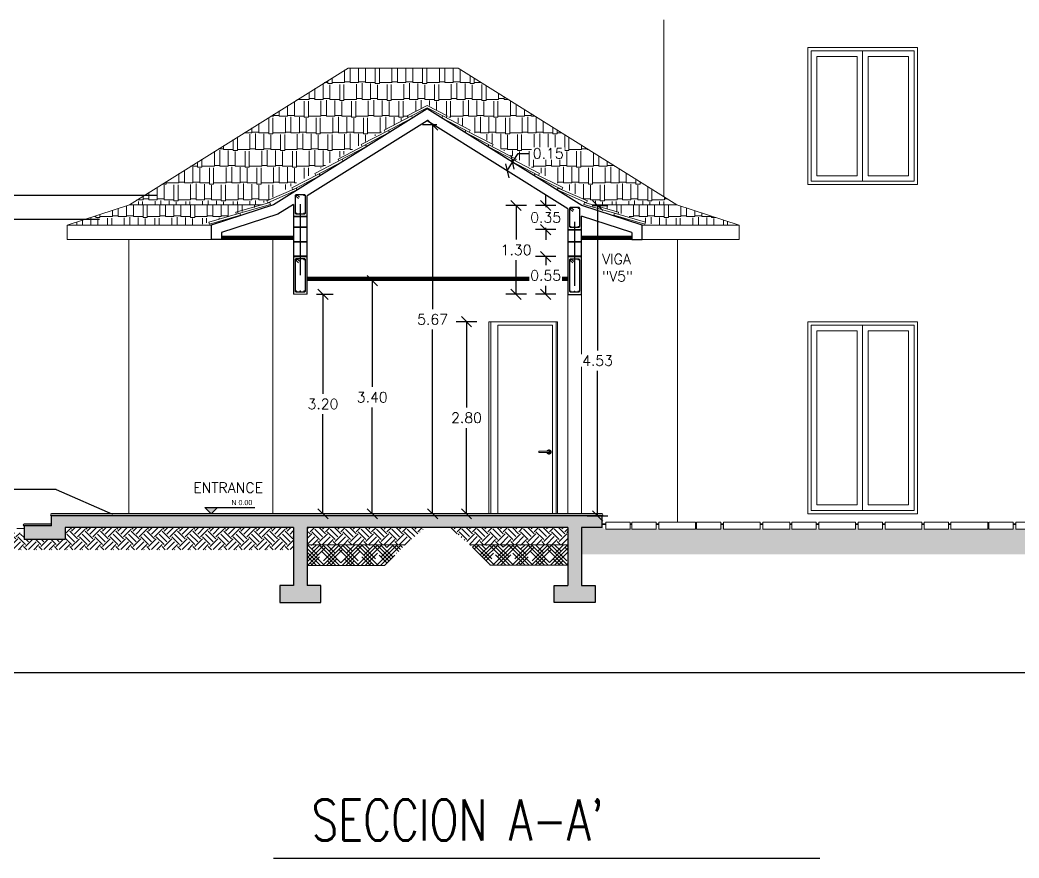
# Model space of a CAD drawing. Header units: metres. Extents: x -44 to 358, y -286 to 66.
# Drawn here: x 310.17 to 324.74, y 20.31 to 32.53 of the extents above; entities that cross this region are included whole.
import ezdxf

# ---------------------------------------------------------------- set-up
doc = ezdxf.new("R2010")
doc.units = ezdxf.units.M
doc.header["$LTSCALE"] = 0.3
doc.header["$PDMODE"] = 3
doc.linetypes.add('CONTINU', pattern=[0])
for name, color, linetype, lineweight in [('A-FLOR', 253, 'Continuous', 0), ('corte', 7, 'Continuous', 30), ('MUROS', 7, 'Continuous', 15), ('PLF 01', 252, 'Continuous', 9), ('SE-2', 252, 'Continuous', 9), ('SE-3', 253, 'Continuous', 5)]:
    doc.layers.add(name, color=color, linetype=linetype, lineweight=lineweight)
for name, color, linetype in [('ACERO', 5, 'Continuous'), ('DIMENSIONES', 7, 'Continuous'), ('TEXTOS', 4, 'Continuous')]:
    doc.layers.add(name, color=color, linetype=linetype)
doc.layers.add('PUERTA', color=2, linetype='Continuous', plot=False)
doc.layers.add('RELLENO SECCION', color=8, linetype='Continuous', lineweight=0, transparency=0.4)
doc.styles.add('Arch-Dim', font='romans.shx', dxfattribs={"width": 0.75})
doc.styles.add('ESC100-2mm', font='arial.ttf', dxfattribs={"height": 0.15})
doc.styles.add('SMPLEX', font='simplex.shx')
doc.dimstyles.new('DIM-75', dxfattribs={"dimscale": 0.75, "dimtxt": 0.2, "dimasz": 0.2, "dimexe": 0.2, "dimexo": 0.2, "dimgap": 0.1, "dimtad": 0, "dimtih": 1, "dimtoh": 1, "dimzin": 0, "dimdsep": 46, "dimtxsty": 'SMPLEX', "dimblk1": 'OBLIQUE', "dimblk2": 'OBLIQUE', "dimsah": 1, "dimcen": 0.2, "dimclrd": 4, "dimclre": 4, "dimclrt": 4, "dimadec": 0, "dimazin": 0, "dimtfac": 1, "dimtmove": 0, "dimatfit": 3, "dimldrblk": 'OBLIQUE', "dimfxl": 0.2, "dimfxlon": 1, "dimtfill": 1, "dimtolj": 1, "dimtzin": 0, "dimarcsym": 0})
doc.dimstyles.new('DIMS100', dxfattribs={"dimtxt": 0.15, "dimasz": 0.2, "dimexe": 0.1, "dimexo": 0.1, "dimgap": 0.05, "dimtad": 2, "dimzin": 4, "dimdsep": 46, "dimtxsty": 'ESC100-2mm', "dimblk": 'DOTSMALL', "dimcen": 0.1, "dimdle": 0.1, "dimclrd": 256, "dimclre": 256, "dimclrt": 1, "dimadec": 0, "dimazin": 0, "dimtfac": 1, "dimtix": 1, "dimtmove": 2, "dimatfit": 3, "dimfxl": 1, "dimtolj": 1, "dimtzin": 0, "dimlwd": -1, "dimarcsym": 0})
pattern_1 = [(45, (-178.554868, -227.12206), (-0.01122532015, 0.01122532015), [])]

# ---------------------------------------------------------------- blocks, each defined once
blk = doc.blocks.new('_DotSmall')
at = {"layer": 'PUERTA', "color": 0, "linetype": 'Continuous', "const_width": 0.5}
blk.add_lwpolyline([(-0.0625, 0, 1), (0.0625, 0, 1)], format="xyb", close=True, dxfattribs=at)
blk = doc.blocks.new('*D963')
at = {"layer": 'DEFPOINTS', "color": 0, "transparency": 16777216}
for p in [(322.555, 34.745), (304.31, 25.357), (304.835, 25.357)]:
    blk.add_point(p, dxfattribs=at)
at = {"layer": 'DIMENSIONES', "transparency": 16777216}
blk.add_line((304.31, 34.845), (304.31, 25.257), dxfattribs=at)
at = {"layer": 'DIMENSIONES', "lineweight": -2, "transparency": 16777216}
for p, q in [((304.41, 34.745), (304.31, 34.745)), ((304.41, 25.357), (304.31, 25.357))]:
    blk.add_line(p, q, dxfattribs=at)
at = {"layer": 'DIMENSIONES', "transparency": 16777216, "xscale": 0.2, "yscale": 0.2, "zscale": 0.2}
for p, rotation in [((304.31, 34.745), 90), ((304.31, 25.357), 270)]:
    blk.add_blockref('_DotSmall', p, dxfattribs=dict(at, rotation=rotation))
at = {"layer": 'DIMENSIONES', "color": 5, "transparency": 16777216, "insert": (304.184, 30.051), "char_height": 0.15, "attachment_point": 5, "rotation": 90, "style": 'ESC100-2mm'}
blk.add_mtext('\\A1;9.39', dxfattribs=at)
blk = doc.blocks.new('*D964')
at = {"layer": 'DEFPOINTS', "color": 0, "transparency": 16777216}
for p in [(315.755, 31.827), (304.723, 25.357), (313.503, 25.357)]:
    blk.add_point(p, dxfattribs=at)
at = {"layer": 'DIMENSIONES', "transparency": 16777216}
blk.add_line((304.723, 31.927), (304.723, 25.257), dxfattribs=at)
at = {"layer": 'DIMENSIONES', "lineweight": -2, "transparency": 16777216}
for p, q in [((304.823, 31.827), (304.723, 31.827)), ((304.823, 25.357), (304.723, 25.357))]:
    blk.add_line(p, q, dxfattribs=at)
at = {"layer": 'DIMENSIONES', "transparency": 16777216, "xscale": 0.2, "yscale": 0.2, "zscale": 0.2}
for p, rotation in [((304.723, 31.827), 90), ((304.723, 25.357), 270)]:
    blk.add_blockref('_DotSmall', p, dxfattribs=dict(at, rotation=rotation))
at = {"layer": 'DIMENSIONES', "color": 5, "transparency": 16777216, "insert": (304.597, 28.592), "char_height": 0.15, "attachment_point": 5, "rotation": 90, "style": 'ESC100-2mm'}
blk.add_mtext('\\A1;6.47', dxfattribs=at)
blk = doc.blocks.new('*D965')
at = {"layer": 'DEFPOINTS', "color": 0, "transparency": 16777216}
for p in [(316.105, 31.233), (305.153, 29.327), (312.955, 29.327)]:
    blk.add_point(p, dxfattribs=at)
at = {"layer": 'DIMENSIONES', "transparency": 16777216}
blk.add_line((305.153, 31.333), (305.153, 29.227), dxfattribs=at)
at = {"layer": 'DIMENSIONES', "lineweight": -2, "transparency": 16777216}
for p, q in [((305.253, 31.233), (305.153, 31.233)), ((305.253, 29.327), (305.153, 29.327))]:
    blk.add_line(p, q, dxfattribs=at)
at = {"layer": 'DIMENSIONES', "transparency": 16777216, "xscale": 0.2, "yscale": 0.2, "zscale": 0.2}
for p, rotation in [((305.153, 31.233), 90), ((305.153, 29.327), 270)]:
    blk.add_blockref('_DotSmall', p, dxfattribs=dict(at, rotation=rotation))
at = {"layer": 'DIMENSIONES', "color": 5, "transparency": 16777216, "insert": (305.026, 30.28), "char_height": 0.15, "attachment_point": 5, "rotation": 90, "style": 'ESC100-2mm'}
blk.add_mtext('\\A1;1.91', dxfattribs=at)
blk = doc.blocks.new('*D966')
at = {"layer": 'DEFPOINTS', "color": 0, "transparency": 16777216}
for p in [(312.955, 29.327), (305.153, 25.357), (313.615, 25.357)]:
    blk.add_point(p, dxfattribs=at)
at = {"layer": 'DIMENSIONES', "transparency": 16777216}
blk.add_line((305.153, 29.427), (305.153, 25.257), dxfattribs=at)
at = {"layer": 'DIMENSIONES', "lineweight": -2, "transparency": 16777216}
for p, q in [((305.253, 29.327), (305.153, 29.327)), ((305.253, 25.357), (305.153, 25.357))]:
    blk.add_line(p, q, dxfattribs=at)
at = {"layer": 'DIMENSIONES', "transparency": 16777216, "xscale": 0.2, "yscale": 0.2, "zscale": 0.2}
for p, rotation in [((305.153, 29.327), 90), ((305.153, 25.357), 270)]:
    blk.add_blockref('_DotSmall', p, dxfattribs=dict(at, rotation=rotation))
at = {"layer": 'DIMENSIONES', "color": 5, "transparency": 16777216, "insert": (305.026, 27.342), "char_height": 0.15, "attachment_point": 5, "rotation": 90, "style": 'ESC100-2mm'}
blk.add_mtext('\\A1;3.97', dxfattribs=at)
blk = doc.blocks.new('INDI.PISO')
blk.add_hatch(color=256).paths.add_polyline_path([(0, 0), (0.183, 0), (0.092, -0.092)])
blk.add_line((0.183, 0), (0.728, 0))
blk.add_lwpolyline([(0, 0), (0.183, 0), (0.092, -0.092), (0, 0)])
blk = doc.blocks.new('_OBLIQUE')
at = {"color": 0, "linetype": 'ByBlock'}
blk.add_line((-0.5, -0.5), (0.5, 0.5), dxfattribs=at)
blk = doc.blocks.new('*D984')
at = {"layer": 'DEFPOINTS', "color": 0, "ltscale": 0.2, "transparency": 16777216}
for p in [(316.397, 30.997), (316.185, 25.327), (316.484, 25.327)]:
    blk.add_point(p, dxfattribs=at)
at = {"layer": 'DIMENSIONES', "color": 4, "lineweight": -2, "ltscale": 0.2, "transparency": 16777216}
for p, q in [((316.247, 30.997), (316.035, 30.997)), ((316.185, 30.997), (316.185, 28.312)), ((316.185, 25.327), (316.185, 28.012)), ((316.334, 25.327), (316.035, 25.327))]:
    blk.add_line(p, q, dxfattribs=at)
at = {"layer": 'DIMENSIONES', "color": 4, "lineweight": -2, "ltscale": 0.2, "transparency": 16777216, "xscale": 0.15, "yscale": 0.15, "zscale": 0.15}
for p, rotation in [((316.185, 30.997), 90), ((316.185, 25.327), 270)]:
    blk.add_blockref('_OBLIQUE', p, dxfattribs=dict(at, rotation=rotation))
at = {"layer": 'DIMENSIONES', "color": 4, "ltscale": 0.2, "transparency": 16777216, "insert": (316.185, 28.162), "char_height": 0.15, "attachment_point": 5, "style": 'SMPLEX', "bg_fill": 3, "box_fill_scale": 1.1, "bg_fill_color": 256, "bg_fill_true_color": 13158600, "bg_fill_transparency": 0}
blk.add_mtext('\\A1;5.67', dxfattribs=at)
blk = doc.blocks.new('*D985')
at = {"layer": 'DEFPOINTS', "color": 0, "ltscale": 0.2, "transparency": 16777216}
for p in [(317.084, 28.127), (316.679, 25.327), (317.084, 25.327)]:
    blk.add_point(p, dxfattribs=at)
at = {"layer": 'DIMENSIONES', "color": 4, "lineweight": -2, "ltscale": 0.2, "transparency": 16777216}
for p, q in [((316.829, 28.127), (316.529, 28.127)), ((316.679, 28.127), (316.679, 26.877)), ((316.679, 25.327), (316.679, 26.577)), ((316.829, 25.327), (316.529, 25.327))]:
    blk.add_line(p, q, dxfattribs=at)
at = {"layer": 'DIMENSIONES', "color": 4, "lineweight": -2, "ltscale": 0.2, "transparency": 16777216, "xscale": 0.15, "yscale": 0.15, "zscale": 0.15}
for p, rotation in [((316.679, 28.127), 90), ((316.679, 25.327), 270)]:
    blk.add_blockref('_OBLIQUE', p, dxfattribs=dict(at, rotation=rotation))
at = {"layer": 'DIMENSIONES', "color": 4, "ltscale": 0.2, "transparency": 16777216, "insert": (316.679, 26.727), "char_height": 0.15, "attachment_point": 5, "style": 'SMPLEX', "bg_fill": 3, "box_fill_scale": 1.1, "bg_fill_color": 256, "bg_fill_true_color": 13158600, "bg_fill_transparency": 0}
blk.add_mtext('\\A1;2.80', dxfattribs=at)
blk = doc.blocks.new('*D986')
at = {"layer": 'DEFPOINTS', "color": 0, "ltscale": 0.2, "transparency": 16777216}
for p in [(315.426, 28.727), (315.304, 25.327), (315.426, 25.327)]:
    blk.add_point(p, dxfattribs=at)
at = {"layer": 'DIMENSIONES', "color": 4, "lineweight": -2, "ltscale": 0.2, "transparency": 16777216}
for p, q in [((315.304, 28.727), (315.154, 28.727)), ((315.304, 28.727), (315.304, 27.177)), ((315.304, 25.327), (315.304, 26.877)), ((315.304, 25.327), (315.154, 25.327))]:
    blk.add_line(p, q, dxfattribs=at)
at = {"layer": 'DIMENSIONES', "color": 4, "lineweight": -2, "ltscale": 0.2, "transparency": 16777216, "xscale": 0.15, "yscale": 0.15, "zscale": 0.15}
for p, rotation in [((315.304, 28.727), 90), ((315.304, 25.327), 270)]:
    blk.add_blockref('_OBLIQUE', p, dxfattribs=dict(at, rotation=rotation))
at = {"layer": 'DIMENSIONES', "color": 4, "ltscale": 0.2, "transparency": 16777216, "insert": (315.304, 27.027), "char_height": 0.15, "attachment_point": 5, "style": 'SMPLEX', "bg_fill": 3, "box_fill_scale": 1.1, "bg_fill_color": 256, "bg_fill_true_color": 13158600, "bg_fill_transparency": 0}
blk.add_mtext('\\A1;3.40', dxfattribs=at)
blk = doc.blocks.new('*D987')
at = {"layer": 'DEFPOINTS', "color": 0, "ltscale": 0.2, "transparency": 16777216}
for p in [(314.34, 28.529), (314.586, 25.327), (314.668, 25.327)]:
    blk.add_point(p, dxfattribs=at)
at = {"layer": 'DIMENSIONES', "color": 4, "lineweight": -2, "ltscale": 0.2, "transparency": 16777216}
for p, q in [((314.49, 28.529), (314.736, 28.529)), ((314.586, 28.529), (314.586, 27.078)), ((314.586, 25.327), (314.586, 26.778)), ((314.586, 25.327), (314.436, 25.327))]:
    blk.add_line(p, q, dxfattribs=at)
at = {"layer": 'DIMENSIONES', "color": 4, "lineweight": -2, "ltscale": 0.2, "transparency": 16777216, "xscale": 0.15, "yscale": 0.15, "zscale": 0.15}
for p, rotation in [((314.586, 28.529), 90), ((314.586, 25.327), 270)]:
    blk.add_blockref('_OBLIQUE', p, dxfattribs=dict(at, rotation=rotation))
at = {"layer": 'DIMENSIONES', "color": 4, "ltscale": 0.2, "transparency": 16777216, "insert": (314.586, 26.928), "char_height": 0.15, "attachment_point": 5, "style": 'SMPLEX', "bg_fill": 3, "box_fill_scale": 1.1, "bg_fill_color": 256, "bg_fill_true_color": 13158600, "bg_fill_transparency": 0}
blk.add_mtext('\\A1;3.20', dxfattribs=at)
blk = doc.blocks.new('*D1008')
at = {"layer": 'DEFPOINTS', "color": 0, "ltscale": 0.2, "transparency": 16777216}
for p in [(318.363, 29.822), (318.59, 29.822), (318.155, 25.297)]:
    blk.add_point(p, dxfattribs=at)
at = {"layer": 'DIMENSIONES', "color": 4, "lineweight": -2, "ltscale": 0.2, "transparency": 16777216}
for p, q in [((318.513, 29.822), (318.74, 29.822)), ((318.59, 29.822), (318.59, 27.71)), ((318.59, 25.297), (318.59, 27.41)), ((318.44, 25.297), (318.74, 25.297))]:
    blk.add_line(p, q, dxfattribs=at)
at = {"layer": 'DIMENSIONES', "color": 4, "lineweight": -2, "ltscale": 0.2, "transparency": 16777216, "xscale": 0.15, "yscale": 0.15, "zscale": 0.15}
for p, rotation in [((318.59, 29.822), 90), ((318.59, 25.297), 270)]:
    blk.add_blockref('_OBLIQUE', p, dxfattribs=dict(at, rotation=rotation))
at = {"layer": 'DIMENSIONES', "color": 4, "ltscale": 0.2, "transparency": 16777216, "insert": (318.59, 27.56), "char_height": 0.15, "attachment_point": 5, "style": 'SMPLEX', "bg_fill": 3, "box_fill_scale": 1.1, "bg_fill_color": 256, "bg_fill_true_color": 13158600, "bg_fill_transparency": 0}
blk.add_mtext('\\A1;4.53', dxfattribs=at)
blk = doc.blocks.new('*D1851')
at = {"layer": 'DEFPOINTS', "color": 0, "ltscale": 0.2, "transparency": 16777216}
for p in [(317.402, 29.822), (318.363, 29.822), (318.155, 28.527)]:
    blk.add_point(p, dxfattribs=at)
at = {"layer": 'DIMENSIONES', "color": 4, "lineweight": -2, "ltscale": 0.2, "transparency": 16777216}
for p, q in [((317.552, 29.822), (317.252, 29.822)), ((317.402, 29.822), (317.402, 29.325)), ((317.402, 28.527), (317.402, 29.025)), ((317.552, 28.527), (317.252, 28.527))]:
    blk.add_line(p, q, dxfattribs=at)
at = {"layer": 'DIMENSIONES', "color": 4, "lineweight": -2, "ltscale": 0.2, "transparency": 16777216, "xscale": 0.15, "yscale": 0.15, "zscale": 0.15}
for p, rotation in [((317.402, 29.822), 90), ((317.402, 28.527), 270)]:
    blk.add_blockref('_OBLIQUE', p, dxfattribs=dict(at, rotation=rotation))
at = {"layer": 'DIMENSIONES', "color": 4, "ltscale": 0.2, "transparency": 16777216, "insert": (317.402, 29.175), "char_height": 0.15, "attachment_point": 5, "style": 'SMPLEX', "bg_fill": 3, "box_fill_scale": 1.1, "bg_fill_color": 256, "bg_fill_true_color": 13158600, "bg_fill_transparency": 0}
blk.add_mtext('\\A1;1.30', dxfattribs=at)
blk = doc.blocks.new('*D1852')
at = {"layer": 'DEFPOINTS', "color": 0, "ltscale": 0.2, "transparency": 16777216}
for p in [(317.352, 30.454), (317.47, 30.381), (317.39, 30.253)]:
    blk.add_point(p, dxfattribs=at)
at = {"layer": 'DIMENSIONES', "color": 4, "lineweight": -2, "ltscale": 0.2, "transparency": 16777216}
for p, q in [((317.352, 30.454), (317.225, 30.533)), ((317.273, 30.327), (317.352, 30.454)), ((317.352, 30.454), (317.432, 30.581)), ((317.432, 30.581), (317.582, 30.581)), ((317.273, 30.327), (317.146, 30.406))]:
    blk.add_line(p, q, dxfattribs=at)
at = {"layer": 'DIMENSIONES', "color": 4, "lineweight": -2, "ltscale": 0.2, "transparency": 16777216, "xscale": 0.15, "yscale": 0.15, "zscale": 0.15}
for p, rotation in [((317.352, 30.454), 58.00000000001447), ((317.273, 30.327), 238.0000000000145)]:
    blk.add_blockref('_OBLIQUE', p, dxfattribs=dict(at, rotation=rotation))
at = {"layer": 'DIMENSIONES', "color": 4, "ltscale": 0.2, "transparency": 16777216, "insert": (317.871, 30.581), "char_height": 0.15, "attachment_point": 5, "style": 'SMPLEX', "bg_fill": 3, "box_fill_scale": 1.1, "bg_fill_color": 256, "bg_fill_true_color": 13158600, "bg_fill_transparency": 0}
blk.add_mtext('\\A1;0.15', dxfattribs=at)
blk = doc.blocks.new('*D1853')
at = {"layer": 'DEFPOINTS', "color": 0, "ltscale": 0.2, "transparency": 16777216}
for p in [(317.834, 29.822), (318.363, 29.822), (318.355, 29.471)]:
    blk.add_point(p, dxfattribs=at)
at = {"layer": 'DIMENSIONES', "color": 4, "lineweight": -2, "ltscale": 0.2, "transparency": 16777216}
for p, q in [((317.834, 29.822), (317.834, 29.972)), ((317.984, 29.822), (317.684, 29.822)), ((317.834, 29.822), (317.834, 29.797)), ((317.984, 29.471), (317.684, 29.471)), ((317.834, 29.471), (317.834, 29.497)), ((317.834, 29.471), (317.834, 29.321))]:
    blk.add_line(p, q, dxfattribs=at)
at = {"layer": 'DIMENSIONES', "color": 4, "lineweight": -2, "ltscale": 0.2, "transparency": 16777216, "xscale": 0.15, "yscale": 0.15, "zscale": 0.15}
for p, rotation in [((317.834, 29.822), 270), ((317.834, 29.471), 90)]:
    blk.add_blockref('_OBLIQUE', p, dxfattribs=dict(at, rotation=rotation))
at = {"layer": 'DIMENSIONES', "color": 4, "ltscale": 0.2, "transparency": 16777216, "insert": (317.834, 29.647), "char_height": 0.15, "attachment_point": 5, "style": 'SMPLEX', "bg_fill": 3, "box_fill_scale": 1.1, "bg_fill_color": 256, "bg_fill_true_color": 13158600, "bg_fill_transparency": 0}
blk.add_mtext('\\A1;0.35', dxfattribs=at)
blk = doc.blocks.new('*D2341')
at = {"layer": 'DEFPOINTS', "color": 0, "ltscale": 0.2, "transparency": 16777216}
for p in [(318.355, 29.077), (317.834, 28.527), (318.355, 28.527)]:
    blk.add_point(p, dxfattribs=at)
at = {"layer": 'DIMENSIONES', "color": 4, "lineweight": -2, "ltscale": 0.2, "transparency": 16777216}
for p, q in [((317.984, 29.077), (317.684, 29.077)), ((317.834, 29.077), (317.834, 28.952)), ((317.834, 28.527), (317.834, 28.652)), ((317.984, 28.527), (317.684, 28.527))]:
    blk.add_line(p, q, dxfattribs=at)
at = {"layer": 'DIMENSIONES', "color": 4, "lineweight": -2, "ltscale": 0.2, "transparency": 16777216, "xscale": 0.15, "yscale": 0.15, "zscale": 0.15}
for p, rotation in [((317.834, 29.077), 90), ((317.834, 28.527), 270)]:
    blk.add_blockref('_OBLIQUE', p, dxfattribs=dict(at, rotation=rotation))
at = {"layer": 'DIMENSIONES', "color": 4, "ltscale": 0.2, "transparency": 16777216, "insert": (317.834, 28.802), "char_height": 0.15, "attachment_point": 5, "style": 'SMPLEX', "bg_fill": 3, "box_fill_scale": 1.1, "bg_fill_color": 256, "bg_fill_true_color": 13158600, "bg_fill_transparency": 0}
blk.add_mtext('\\A1;0.55', dxfattribs=at)

msp = doc.modelspace()

# ---------------------------------------------------------------- hatches: boundary and pattern name
at = {"layer": 'PLF 01'}
h = msp.add_hatch(dxfattribs=at)
h.set_pattern_fill('LINE', color=256, scale=0.005, angle=45)
h.set_pattern_definition([(45, (-260.562468, -42.130604), (-0.01122532015, 0.01122532015), [])])
h.paths.add_polyline_path([(318.1552774, 28.7269425), (318.1552774, 28.7769425), (314.3552774, 28.7769425), (314.3552774, 28.7269425)])
at = {"layer": 'RELLENO SECCION', "linetype": 'CONTINU', "transparency": 33554495}
h = msp.add_hatch(color=256, dxfattribs=at)
h.dxf.hatch_style = 1
h.paths.add_polyline_path([(318.1552774, 25.1269425), (318.1552774, 24.2819425), (317.9553133, 24.2819425), (317.9553133, 24.0319425), (318.5553133, 24.0319425), (318.5553133, 24.2819425), (318.3552774, 24.2819425), (318.3552774, 25.1269425), (318.6552773, 25.1269425), (318.6552773, 25.2969425), (314.1152774, 25.2969425), (310.6263298, 25.2969425), (310.6263298, 25.1519411), (310.2263298, 25.1519411), (310.2263298, 24.9519397), (310.8263298, 24.9519397), (310.8263298, 25.1269425), (314.1552774, 25.1269425), (314.1552774, 24.2819425), (313.9552414, 24.2819425), (313.9552414, 24.0319425), (314.5552414, 24.0319425), (314.5552414, 24.2819425), (314.3552774, 24.2819425), (314.3552774, 25.1269425)])
at = {"layer": 'SE-2'}
h = msp.add_hatch(dxfattribs=at)
h.set_pattern_fill('ACET-2D-LINE', color=256, scale=0.005, angle=45)
h.set_pattern_definition(pattern_1)
h.paths.add_polyline_path([(314.1552774, 29.3769424), (314.1552774, 29.3269424), (313.1052774, 29.3269425), (313.1052774, 29.3769425)])
h = msp.add_hatch(dxfattribs=at)
h.set_pattern_fill('ACET-2D-LINE', color=256, scale=0.005, angle=45)
h.set_pattern_definition(pattern_1)
h.paths.add_polyline_path([(318.3552774, 29.3767595), (318.3552774, 29.3269423), (319.0902774, 29.3263115), (319.0902774, 29.3763115)])
h = msp.add_hatch(dxfattribs=at)
h.set_pattern_fill('EARTH', color=256, scale=0.025, angle=45)
h.set_pattern_definition([(45, (-658.86292, -25.97363), (1e-17, 0.224506403), [0.15875, -0.15875]), (45, (-658.90501, -25.93154), (1e-17, 0.224506403), [0.15875, -0.15875]), (45, (-658.9471, -25.88944), (1e-17, 0.224506403), [0.15875, -0.15875]), (135, (-658.9471, -25.86138), (-0.224506403, 1e-17), [0.15875, -0.15875]), (135, (-658.90501, -25.81928), (-0.224506403, 1e-17), [0.15875, -0.15875]), (135, (-658.86292, -25.77719), (-0.224506403, 1e-17), [0.15875, -0.15875])])
h.paths.add_polyline_path([(309.0945907, 25.0519411), (310.2263298, 25.0519404), (310.2263298, 24.9519397), (310.8263298, 24.9519397), (310.8263298, 25.1269425), (314.1562069, 25.1269425), (314.1562069, 24.8019397), (308.9934865, 24.8019397), (308.7655375, 25.1109803), (309.0945907, 25.1109803)])
h = msp.add_hatch(dxfattribs=at)
h.set_pattern_fill('EARTH', color=256, scale=0.025, angle=45)
h.set_pattern_definition([(45, (-651.6543, -25.90054), (1e-17, 0.224506403), [0.15875, -0.15875]), (45, (-651.6964, -25.85845), (1e-17, 0.224506403), [0.15875, -0.15875]), (45, (-651.7385, -25.81635), (1e-17, 0.224506403), [0.15875, -0.15875]), (135, (-651.7385, -25.78829), (-0.224506403, 1e-17), [0.15875, -0.15875]), (135, (-651.6964, -25.7462), (-0.224506403, 1e-17), [0.15875, -0.15875]), (135, (-651.6543, -25.7041), (-0.224506403, 1e-17), [0.15875, -0.15875])])
h.paths.add_polyline_path([(316.078079, 25.1269425), (314.3554609, 25.1269425), (314.3554609, 24.8750312), (315.7840545, 24.8750312)])
h = msp.add_hatch(dxfattribs=at)
h.set_pattern_fill('EARTH', color=256, scale=0.025, angle=45)
h.set_pattern_definition([(45, (-651.30554, -25.89911), (1e-17, 0.224506403), [0.15875, -0.15875]), (45, (-651.34763, -25.85702), (1e-17, 0.224506403), [0.15875, -0.15875]), (45, (-651.38973, -25.81492), (1e-17, 0.224506403), [0.15875, -0.15875]), (135, (-651.38973, -25.78686), (-0.224506403, 1e-17), [0.15875, -0.15875]), (135, (-651.34763, -25.74476), (-0.224506403, 1e-17), [0.15875, -0.15875]), (135, (-651.30554, -25.70267), (-0.224506403, 1e-17), [0.15875, -0.15875])])
h.paths.add_polyline_path([(316.4335888, 25.1269425), (318.1562069, 25.1269425), (318.1562069, 24.8764617), (316.7276133, 24.8764617)])
h = msp.add_hatch(dxfattribs=at)
h.set_pattern_fill('EARTH', color=256, scale=0.025, angle=45)
h.set_pattern_definition([(45, (324.23005, 24.94954), (0, 0.2245064), [0.15875, -0.15875]), (45, (324.18796, 24.99164), (0, 0.2245064), [0.15875, -0.15875]), (45, (324.14586, 25.03373), (0, 0.2245064), [0.15875, -0.15875]), (135, (324.14586, 25.0618), (-0.2245064, 0), [0.15875, -0.15875]), (135, (324.18796, 25.10389), (-0.2245064, 0), [0.15875, -0.15875]), (135, (324.23005, 25.14598), (-0.2245064, 0), [0.15875, -0.15875])])
h.paths.add_polyline_path([(330.333379, 25.1645402), (330.333379, 25.105501), (329.9548646, 25.105501), (329.9548646, 25.1645402), (329.9229559, 25.1645402), (329.9229559, 25.105501), (329.5295347, 25.105501), (329.5295347, 25.1645402), (329.4944853, 25.1645402), (329.4944853, 25.105501), (328.9589107, 25.105501), (328.9589107, 25.1645402), (328.9443355, 25.1645402), (328.9443355, 25.105501), (328.0135923, 25.105501), (328.0135923, 25.1645402), (327.9990171, 25.1645402), (327.9990171, 25.105501), (327.6205027, 25.105501), (327.6205027, 25.1645402), (327.6121066, 25.1645402), (327.6121066, 25.105501), (327.0530283, 25.105501), (327.0530283, 25.1645402), (327.0384531, 25.1645402), (327.0384531, 25.105501), (326.6599387, 25.105501), (326.6599387, 25.1645402), (326.5905545, 25.1645402), (326.5905545, 25.105501), (326.0549798, 25.105501), (326.0549798, 25.1645402), (326.0404047, 25.1645402), (326.0404047, 25.105501), (325.6618903, 25.105501), (325.6618903, 25.1645402), (325.6534852, 25.1645402), (325.6534852, 25.105501), (325.260064, 25.105501), (325.260064, 25.1645402), (325.2250147, 25.1645402), (325.2250147, 25.105501), (324.6659364, 25.105501), (324.6659364, 25.1645402), (324.6513612, 25.1645402), (324.6513612, 25.105501), (323.720618, 25.105501), (323.720618, 25.1645402), (323.7060428, 25.1645402), (323.7060428, 25.105501), (323.3275284, 25.105501), (323.3275284, 25.1645402), (323.3191323, 25.1645402), (323.3191323, 25.105501), (322.760054, 25.105501), (322.760054, 25.1645402), (322.7454788, 25.1645402), (322.7454788, 25.105501), (322.3669644, 25.105501), (322.3669644, 25.1645402), (322.3530536, 25.1645402), (322.3530536, 25.105501), (320.4284354, 25.105501), (320.4284354, 25.1645402), (320.3903566, 25.1645402), (320.3903566, 25.105501), (318.6773349, 25.105501), (318.6773349, 25.1269425), (318.3552774, 25.1269425), (318.3552774, 25.105501), (318.3552774, 24.7345402), (330.9550503, 24.7345402), (330.9550503, 25.1645402), (330.8835288, 25.1645402), (330.8835288, 25.105501), (330.3479542, 25.105501), (330.3479542, 25.1645402)])
h = msp.add_hatch(dxfattribs=at)
h.set_pattern_fill('HOUND', color=256, scale=0.025, angle=45)
h.set_pattern_definition([(45, (-651.654305, -25.90054), (0.0841899011, 0.1403165019), [0.635, -0.3175]), (135, (-651.654305, -25.90054), (0.0841899011, -0.1403165019), [0.635, -0.3175])])
h.paths.add_polyline_path([(315.7840545, 24.8750312), (314.3554609, 24.8750312), (314.3554609, 24.5750312), (315.4900301, 24.5750312)])
h = msp.add_hatch(dxfattribs=at)
h.set_pattern_fill('HOUND', color=256, scale=0.025, angle=45)
h.set_pattern_definition([(45, (-651.305537, -25.89911), (0.0841899011, 0.1403165019), [0.635, -0.3175]), (135, (-651.305537, -25.89911), (0.0841899011, -0.1403165019), [0.635, -0.3175])])
h.paths.add_polyline_path([(316.7276133, 24.8764617), (318.1562069, 24.8764617), (318.1562069, 24.5764617), (317.0216377, 24.5764617)])
at = {"layer": 'SE-3'}
h = msp.add_hatch(dxfattribs=at)
h.set_pattern_fill('AR-RSHKE', color=256, scale=0.0008)
h.set_pattern_definition([(0, (-86.76411, -27.3957), (0.51816, 0.24384), [0.12192, -0.1016, 0.14224, -0.06096, 0.18288, -0.08128]), (0, (-86.6422, -27.38554), (0.51816, 0.24384), [0.1016, -0.38608, 0.08128, -0.12192]), (0, (-86.39835, -27.41094), (0.51816, 0.24384), [0.06096, -0.62992]), (90, (-86.76411, -27.3957), (-0.17272, 0.24384), [0.23368, -0.74168]), (90, (-86.6422, -27.3957), (-0.17272, 0.24384), [0.2286, -0.74676]), (90, (-86.5406, -27.3957), (-0.17272, 0.24384), [0.21336, -0.762]), (90, (-86.39835, -27.41094), (-0.17272, 0.24384), [0.23368, -0.74168]), (90, (-86.3374, -27.41094), (-0.17272, 0.24384), [0.23368, -0.74168]), (90, (-86.15451, -27.3957), (-0.17272, 0.24384), [0.22352, -0.75184])])
h.paths.add_polyline_path([(316.5456168, 31.8267446), (314.9456168, 31.8267446), (311.7539515, 29.8323708), (313.6682943, 29.8323708), (316.1135624, 31.2967835), (318.5246884, 29.8328826), (319.7372821, 29.8323708)])
h = msp.add_hatch(dxfattribs=at)
h.set_pattern_fill('AR-RSHKE', color=256, scale=0.0008)
h.set_pattern_definition([(0, (-86.69532, -27.3957), (0.51816, 0.24384), [0.12192, -0.1016, 0.14224, -0.06096, 0.18288, -0.08128]), (0, (-86.5734, -27.38554), (0.51816, 0.24384), [0.1016, -0.38608, 0.08128, -0.12192]), (0, (-86.32956, -27.41094), (0.51816, 0.24384), [0.06096, -0.62992]), (90, (-86.69532, -27.3957), (-0.17272, 0.24384), [0.23368, -0.74168]), (90, (-86.5734, -27.3957), (-0.17272, 0.24384), [0.2286, -0.74676]), (90, (-86.4718, -27.3957), (-0.17272, 0.24384), [0.21336, -0.762]), (90, (-86.32956, -27.41094), (-0.17272, 0.24384), [0.23368, -0.74168]), (90, (-86.2686, -27.41094), (-0.17272, 0.24384), [0.23368, -0.74168]), (90, (-86.08572, -27.3957), (-0.17272, 0.24384), [0.22352, -0.75184])])
h.paths.add_polyline_path([(320.6552774, 29.537235), (319.7469426, 29.8323708), (318.5476725, 29.8328729), (318.5889024, 29.8222175), (319.4196379, 29.537235)])
h.paths.add_polyline_path([(311.7755075, 29.8323708), (310.8671728, 29.537235), (312.7947712, 29.537235), (313.7031059, 29.8323708)])

# ---------------------------------------------------------------- linework, layer by layer
at = {"layer": 'A-FLOR', "lineweight": 35}
for p, q in [((318.7090219, 25.1769425), (318.6552773, 25.1769425)), ((319.0900275, 25.1769425), (319.0640326, 25.1769425)), ((319.483117, 25.1769425), (319.4450382, 25.1769425)), ((320.0353458, 25.1769425), (320.0186917, 25.1769425)), ((320.4284354, 25.1769425), (320.3903566, 25.1769425)), ((320.9990594, 25.1769425), (320.9640101, 25.1769425)), ((321.4243893, 25.1769425), (321.3924806, 25.1769425)), ((321.8174789, 25.1769425), (321.7794001, 25.1769425)), ((322.3904681, 25.1769425), (322.3530536, 25.1769425)), ((322.7835576, 25.1769425), (322.7454788, 25.1769425)), ((323.3510321, 25.1769425), (323.3191323, 25.1769425)), ((323.7441216, 25.1769425), (323.7060428, 25.1769425)), ((324.2963504, 25.1769425), (324.2796963, 25.1769425)), ((324.68944, 25.1769425), (324.6513612, 25.1769425))]:
    msp.add_line(p, q, dxfattribs=at)
at = {"layer": 'ACERO', "ltscale": 0.2}
for p, q in [((314.1865195, 29.9632032), (314.230737, 29.9228072)), ((314.2002774, 29.98418), (314.2444948, 29.943784)), ((314.2552774, 29.8439896), (314.2552774, 28.8041161)), ((314.1865195, 29.0279175), (314.230737, 28.9875215)), ((314.2002774, 29.0488943), (314.2444948, 29.0084983))]:
    msp.add_line(p, q, dxfattribs=at)
msp.add_lwpolyline([(314.3102774, 29.6946235), (314.2002774, 29.6946235, -0.4142135624), (314.1852774, 29.7096235), (314.1852774, 29.96918, -0.4142135624), (314.2002774, 29.98418), (314.3102774, 29.98418, -0.4142135624), (314.3252774, 29.96918), (314.3252774, 29.7096235, -0.4142135624)], format="xyb", close=True, dxfattribs=at)
at = {"layer": 'ACERO', "const_width": 0.012}
for points in [[(314.2040911, 29.9701946, 1), (314.1920911, 29.9701946, 1)], [(314.3168049, 29.9705028, 1), (314.3048049, 29.9705028, 1)], [(314.2040911, 29.7078088, 1), (314.1920911, 29.7078088, 1)], [(314.2602256, 29.7078088, 1), (314.2482256, 29.7078088, 1)], [(314.3168049, 29.708117, 1), (314.3048049, 29.708117, 1)], [(314.2040911, 29.0349089, 1), (314.1920911, 29.0349089, 1)], [(314.3168049, 29.0352171, 1), (314.3048049, 29.0352171, 1)], [(314.2040911, 28.5725231, 1), (314.1920911, 28.5725231, 1)], [(314.2602256, 28.5725231, 1), (314.2482256, 28.5725231, 1)]]:
    msp.add_lwpolyline(points, format="xyb", close=True, dxfattribs=at)
at = {"layer": 'corte'}
for p, q in [((316.1052774, 31.2331187), (313.8636121, 29.8323708)), ((318.3631913, 29.8222175), (316.1052774, 31.2331187)), ((316.1052774, 31.056242), (314.3552774, 29.9627206)), ((318.1552774, 29.7752598), (316.1052774, 31.056242)), ((314.3552774, 28.5293378), (314.3552774, 29.9627206)), ((313.8636121, 29.8323708), (312.9552774, 29.537235)), ((314.1552774, 29.8377467), (313.9274809, 29.6954037)), ((314.1552774, 29.8377467), (314.1552774, 28.5293378)), ((318.1552774, 29.7752598), (318.1552774, 28.5269425)), ((319.2402774, 29.537235), (318.3631913, 29.8222175)), ((313.9274809, 29.6954037), (313.1052774, 29.4282536)), ((314.1552774, 29.6657622), (314.3552774, 29.6657622)), ((318.3552774, 28.5269425), (318.3552774, 29.6670696)), ((319.0902774, 29.4282536), (318.3552774, 29.6670696)), ((312.9552774, 29.537235), (312.9552774, 29.3269425)), ((319.2402774, 29.3269425), (319.2402774, 29.537235)), ((313.1052774, 29.3269425), (312.9552774, 29.3269425)), ((313.1052774, 29.4282536), (313.1052774, 29.3269425)), ((319.0902774, 29.4282536), (319.0902774, 29.3269425)), ((319.0902774, 29.3269425), (319.2402774, 29.3269425)), ((314.1552774, 29.0793378), (314.3552774, 29.0793378)), ((318.1552774, 28.5269425), (318.3552774, 28.5269425)), ((314.1152774, 25.3269425), (310.6263298, 25.3269425)), ((310.6263298, 25.1519411), (310.6263298, 25.2969425)), ((314.1152774, 25.2969425), (310.6263298, 25.2969425)), ((318.6552773, 25.3269425), (314.1152774, 25.3269425)), ((318.6552773, 25.2969425), (314.1152774, 25.2969425)), ((318.6552773, 25.1269425), (318.6552773, 25.2969425)), ((310.6263298, 25.1769425), (310.2263298, 25.1769425)), ((310.2263298, 25.1519411), (310.2263298, 24.9519397)), ((310.6263298, 25.1519411), (310.2263298, 25.1519411)), ((310.6263298, 25.1769425), (310.5823547, 25.1769425)), ((314.1552774, 25.1269425), (310.8263298, 25.1269425)), ((310.8263298, 25.1269425), (310.8263298, 24.9519397)), ((314.1552774, 25.1269425), (314.1552774, 24.2819425)), ((314.1552774, 25.1269425), (314.1552774, 24.2819425)), ((318.1552774, 25.1269425), (314.3552774, 25.1269425)), ((314.3552774, 25.1269425), (314.3552774, 24.2819425)), ((318.1552774, 25.1269425), (318.1552774, 24.2819425)), ((318.6552773, 25.1269425), (318.3552774, 25.1269425)), ((318.3552774, 25.1269425), (318.3552774, 24.2819425)), ((318.3552774, 25.1269425), (318.3552774, 24.2819425)), ((310.8263298, 24.9519397), (310.2263298, 24.9519397)), ((314.1552774, 24.2819425), (313.9552414, 24.2819425)), ((313.9552414, 24.2819425), (313.9552414, 24.0319425)), ((314.5552414, 24.2819425), (314.3552774, 24.2819425)), ((314.5552414, 24.0319425), (314.5552414, 24.2819425)), ((317.9553133, 24.2819425), (318.1552774, 24.2819425)), ((317.9553133, 24.0319425), (317.9553133, 24.2819425)), ((318.3552774, 24.2819425), (318.5553133, 24.2819425)), ((318.5553133, 24.2819425), (318.5553133, 24.0319425)), ((313.9552414, 24.0319425), (314.5552414, 24.0319425)), ((318.5553133, 24.0319425), (317.9553133, 24.0319425)), ((303.4574134, 23.0139804), (356.6101505, 23.0139804))]:
    msp.add_line(p, q, dxfattribs=at)
for centre, radius, start, end in [((310.6290789, 25.3119425), 0.0152498, 100.38566904, 259.61433096), ((318.6525282, 25.3119425), 0.0152498, 280.38566904, 79.61433096), ((310.2263298, 25.1644418), 0.0125007, 90, 270)]:
    msp.add_arc(centre, radius, start, end, dxfattribs=at)
at = {"layer": 'MUROS'}
msp.add_line((314.1552774, 28.5293378), (314.3552774, 28.5293378), dxfattribs=at)
at = {"layer": 'PLF 01'}
for p, q in [((314.1552774, 29.6557622), (314.3552774, 29.6557622)), ((314.1552774, 29.5093378), (314.3552774, 29.5093378)), ((314.1552774, 29.4993378), (314.3552774, 29.4993378)), ((314.1552774, 29.2993378), (314.3552774, 29.2993378)), ((314.1552774, 29.2893378), (314.3552774, 29.2893378)), ((314.1552774, 29.0893378), (314.3552774, 29.0893378)), ((314.3552774, 28.7769425), (318.1552774, 28.7769425)), ((314.3552774, 28.7269425), (318.1552774, 28.7269425))]:
    msp.add_line(p, q, dxfattribs=at)
at = {"layer": 'SE-2'}
for p, q in [((319.5552774, 29.9521366), (319.5552774, 32.5269425)), ((313.1052774, 29.3775981), (314.1552774, 29.3767881)), ((313.1052774, 29.3269423), (314.1552774, 29.3269423)), ((313.8552783, 29.3269424), (313.8552774, 25.3269425)), ((319.0902774, 29.3767881), (318.3552774, 29.3767881)), ((319.0902774, 29.3269423), (318.3552774, 29.3269423)), ((319.7552774, 25.205501), (319.7552774, 29.3269425)), ((318.1552774, 25.3269425), (318.1552774, 28.5269425)), ((318.3552774, 28.5269425), (318.3552774, 25.3269425)), ((317.0052774, 28.1269425), (318.0052774, 28.1269425)), ((317.0052774, 25.3269425), (317.0052774, 28.1269425)), ((318.0052774, 28.1269425), (318.0052774, 25.3269425)), ((310.2263298, 25.1109803), (310.1204102, 25.1109803)), ((315.7840545, 24.8750312, 0.0000008), (314.3554609, 24.8750312, 0.0000008)), ((316.7276133, 24.8764617, 0.0000008), (318.1562069, 24.8764617, 0.0000008)), ((315.4900301, 24.5750312, 0.0000008), (314.3554609, 24.5750312, 0.0000008)), ((317.0216377, 24.5764617, 0.0000008), (318.1562069, 24.5764617, 0.0000008))]:
    msp.add_line(p, q, dxfattribs=at)
for points in [[(316.1052774, 31.2808799), (315.8153105, 31.129821), (315.8291711, 31.1032149), (316.1052774, 31.2470531)], [(316.1052774, 31.2808799), (316.3952442, 31.129821), (316.3813837, 31.1032149), (316.1052774, 31.2470531)]]:
    msp.add_lwpolyline(points, dxfattribs=at)
for points in [[(315.8776647, 31.1273241), (315.4786915, 30.9194781), (315.492552, 30.892872), (315.8915252, 31.100718)], [(316.3328901, 31.1273241), (316.7318633, 30.9194781), (316.7180027, 30.892872), (316.3190296, 31.100718)], [(315.5410456, 30.9169811), (315.1420724, 30.7091351), (315.1559329, 30.682529), (315.5549061, 30.890375)], [(316.6695092, 30.9169811), (317.0684823, 30.7091351), (317.0546218, 30.682529), (316.6556486, 30.890375)], [(315.2044265, 30.7066382), (314.8054533, 30.4987922), (314.8193138, 30.4721861), (315.218287, 30.6800321)], [(317.0061282, 30.7066382), (317.4051014, 30.4987922), (317.3912409, 30.4721861), (316.9922677, 30.6800321)], [(314.8678074, 30.4962953), (314.4688342, 30.2884493), (314.4826947, 30.2618431), (314.8816679, 30.4696891)], [(317.3427473, 30.4962953), (317.7417205, 30.2884493), (317.72786, 30.2618431), (317.3288868, 30.4696891)], [(314.5311883, 30.2859523), (314.1322151, 30.0781063), (314.1460757, 30.0515002), (314.5450488, 30.2593462)], [(317.6793664, 30.2859523), (318.0814482, 30.0840735), (318.0675877, 30.0574673), (317.6655059, 30.2593462)], [(314.1945692, 30.0756094), (313.7663013, 29.8884571), (313.7801618, 29.861851), (314.2084298, 30.0490032)], [(318.0159855, 30.0756094), (318.4442534, 29.8884571), (318.4303929, 29.861851), (318.002125, 30.0490032)], [(313.8105727, 29.8643431), (313.3130409, 29.7229211), (313.3212764, 29.6940736), (313.8188082, 29.8354956)], [(318.399982, 29.8643431), (318.8975139, 29.7229211), (318.8892784, 29.6940736), (318.3917465, 29.8354956)], [(313.3736235, 29.7079538), (312.9217587, 29.5789536), (312.9299941, 29.5501061), (313.3818589, 29.6791063)], [(318.8369313, 29.7079538), (319.2887961, 29.5789536), (319.2805606, 29.5501061), (318.8286958, 29.6791063)], [(319.0640326, 25.205501), (319.0640326, 25.105501), (318.7090219, 25.105501), (318.7090219, 25.205501)], [(319.4450382, 25.205501), (319.4450382, 25.105501), (319.0900275, 25.105501), (319.0900275, 25.205501)], [(320.0186917, 25.205501), (320.0186917, 25.105501), (319.483117, 25.105501), (319.483117, 25.205501)], [(320.3903566, 25.205501), (320.3903566, 25.105501), (320.0353458, 25.105501), (320.0353458, 25.205501)], [(320.9640101, 25.205501), (320.9640101, 25.105501), (320.4284354, 25.105501), (320.4284354, 25.205501)], [(321.3924806, 25.205501), (321.3924806, 25.105501), (320.9990594, 25.105501), (320.9990594, 25.205501)], [(321.7794001, 25.205501), (321.7794001, 25.105501), (321.4243893, 25.105501), (321.4243893, 25.205501)], [(322.3530536, 25.205501), (322.3530536, 25.105501), (321.8174789, 25.105501), (321.8174789, 25.205501)], [(322.7454788, 25.205501), (322.7454788, 25.105501), (322.3904681, 25.105501), (322.3904681, 25.205501)], [(323.3191323, 25.205501), (323.3191323, 25.105501), (322.7835576, 25.105501), (322.7835576, 25.205501)], [(323.7060428, 25.205501), (323.7060428, 25.105501), (323.3510321, 25.105501), (323.3510321, 25.205501)], [(324.2796963, 25.205501), (324.2796963, 25.105501), (323.7441216, 25.105501), (323.7441216, 25.205501)], [(324.6513612, 25.205501), (324.6513612, 25.105501), (324.2963504, 25.105501), (324.2963504, 25.205501)], [(325.2250147, 25.205501), (325.2250147, 25.105501), (324.68944, 25.105501), (324.68944, 25.205501)]]:
    msp.add_lwpolyline(points, close=True, dxfattribs=at)
at = {"layer": 'SE-3'}
for p, q in [((322.4558774, 32.0769425), (322.4558774, 30.1769425)), ((311.7636121, 29.8323708), (314.9552774, 31.8267446)), ((314.9552774, 31.8267446), (316.5552774, 31.8267446)), ((316.5552774, 31.8267446), (319.7469426, 29.8323708)), ((310.8552774, 29.537235), (311.7636121, 29.8323708)), ((313.6980923, 29.8323708), (311.7636121, 29.8323708)), ((319.7469426, 29.8323708), (318.5106414, 29.8328884)), ((320.6552774, 29.537235), (319.7469426, 29.8323708)), ((310.8552774, 29.3269425), (310.8552774, 29.537235)), ((310.8552774, 29.537235), (312.9552774, 29.537235)), ((319.2402774, 29.537235), (320.6552774, 29.537235)), ((320.6552774, 29.3269425), (320.6552774, 29.537235)), ((312.9552774, 29.3269425), (310.8552774, 29.3269425)), ((311.7552774, 25.3269425), (311.7552774, 29.3269425)), ((320.6552774, 29.3269425), (319.2402774, 29.3269425)), ((317.0352774, 28.1269425), (317.0352774, 25.3269425)), ((317.9352774, 28.1269425), (317.0352774, 28.1269425)), ((317.9852774, 28.1269425), (317.9852774, 25.3269425)), ((322.4558774, 28.0769425), (322.4558774, 25.3769425))]:
    msp.add_line(p, q, dxfattribs=at)
for points in [[(323.2558774, 32.1269425), (321.6558774, 32.1269425), (321.6558774, 30.1269425), (323.2558774, 30.1269425)], [(323.2058774, 32.0769425), (321.7058774, 32.0769425), (321.7058774, 30.1769425), (323.2058774, 30.1769425)], [(321.7858774, 31.9969425), (322.3758774, 31.9969425), (322.3758774, 30.2569425), (321.7858774, 30.2569425)], [(323.1258774, 31.9969425), (322.5358774, 31.9969425), (322.5358774, 30.2569425), (323.1258774, 30.2569425)], [(323.2558774, 28.1269425), (321.6558774, 28.1269425), (321.6558774, 25.3269425), (323.2558774, 25.3269425)], [(323.2058774, 28.0769425), (321.7058774, 28.0769425), (321.7058774, 25.3769425), (323.2058774, 25.3769425)], [(321.7858774, 27.9969425), (322.3758774, 27.9969425), (322.3758774, 25.4569425), (321.7858774, 25.4569425)], [(323.1258774, 27.9969425), (322.5358774, 27.9969425), (322.5358774, 25.4569425), (323.1258774, 25.4569425)]]:
    msp.add_lwpolyline(points, close=True, dxfattribs=at)
msp.add_lwpolyline([(317.1352774, 25.3269425), (317.1352774, 28.0769425), (317.9352774, 28.0769425), (317.9352774, 25.3269425)], dxfattribs=at)
at = {"layer": 'SE-3', "elevation": 0}
msp.add_lwpolyline([(317.8822246, 26.2186603), (317.7322246, 26.2186603), (317.7322246, 26.2386603), (317.8822246, 26.2386603)], dxfattribs=at)
at = {"layer": 'SE-3'}
for radius, start, end in [(0.032, 198.20995686, 161.79004314), (0.024, 204.62431835, 155.37568165), (0.01, 270, 90)]:
    msp.add_arc((317.8822246, 26.2286603, 0), radius, start, end, dxfattribs=at)
at = {"layer": 'TEXTOS'}
for p, q in [((312.1668087, 29.9689864, 0), (309.1512573, 29.9689864, 0.0000005)), ((311.3267605, 29.6181902, 0), (309.1512573, 29.6181902, 0.0000005)), ((310.6962272, 25.6810978, 0), (309.1512573, 25.6810978, 0.0000005)), ((310.6962272, 25.6810978, 0.0000002), (311.5187816, 25.3209886)), ((313.8662907, 20.3085314), (321.8299067, 20.3085314))]:
    msp.add_line(p, q, dxfattribs=at)

# ---------------------------------------------------------------- block references
msp.add_blockref('INDI.PISO', (312.8642287, 25.4186092), dxfattribs=at)

# ---------------------------------------------------------------- texts
at = {"layer": 'TEXTOS', "attachment_point": 3, "style": 'ESC100-2mm'}
for s, insert, char_height in [('{\\Fromans|c0;ENTRANCE}', (313.7111755, 25.7831335), 0.15), ('{\\Ftxt|c0;N 0.00}', (313.5556673, 25.5286714), 0.075)]:
    msp.add_mtext_dynamic_manual_height_columns(s, width=2.216942069, gutter_width=0.5, heights=[0], dxfattribs=dict(at, insert=insert, char_height=char_height))
at = {"layer": 'TEXTOS', "lineweight": 13, "insert": (314.4213375, 21.1630382), "char_height": 0.6, "attachment_point": 1, "style": 'Arch-Dim'}
msp.add_mtext_dynamic_manual_height_columns("SECCION A-A'", width=26.653369758, gutter_width=15, heights=[0], dxfattribs=at)

# ---------------------------------------------------------------- dimensions: what is measured, and where the dimension line sits
at = {"layer": 'DIMENSIONES'}
for base, p1, p2, picture, middle in [((304.3102591, 25.3569425), (322.5552774, 34.7449334), (304.8353223, 25.3569425), '*D963', (304.183622, 30.050938)), ((304.7232625, 25.3569425), (315.7552774, 31.8267446), (313.5025333, 25.3569425), '*D964', (304.5966766, 28.5918436)), ((305.152664, 29.3269425), (316.1052774, 31.2331187), (312.9552774, 29.3269425), '*D965', (305.026078, 30.2800306)), ((305.152664, 25.3569425), (312.9552774, 29.3269425), (313.6145931, 25.3569425), '*D966', (305.0260268, 27.3419425))]:
    dim = msp.add_linear_dim(base=base, p1=p1, p2=p2, angle=90, dimstyle='DIMS100', override={"dimexe": 0, "dimclrt": 5, "dimfxl": 0.1, "dimfxlon": 1}, dxfattribs=at)
    dim.commit()
    dim.dimension.update_dxf_attribs({"geometry": picture, "text_midpoint": middle})

# ---------------------------------------------------------------- next in the draw order: dimensions: what is measured, and where the dimension line sits
at = {"layer": 'DIMENSIONES', "ltscale": 0.2}
for base, p1, p2, picture, middle in [((316.1849967, 25.3269425), (316.3972525, 30.9972831), (316.4841929, 25.3269425), '*D984', (316.1849967, 28.1621128)), ((318.5904477, 29.8222175), (318.1552774, 25.2969425), (318.3631913, 29.8222175), '*D1008', (318.5904477, 27.55958)), ((315.3040285, 25.3269425), (315.4255221, 28.7269425), (315.4255221, 25.3269425), '*D986', (315.3040285, 27.0269425)), ((314.5862425, 25.3269425), (314.3401163, 28.5293378), (314.6680722, 25.3269425), '*D987', (314.5862425, 26.9281402))]:
    dim = msp.add_linear_dim(base=base, p1=p1, p2=p2, angle=90, dimstyle='DIM-75', dxfattribs=at)
    dim.commit()
    dim.dimension.update_dxf_attribs({"geometry": picture, "text_midpoint": middle})
dim = msp.add_aligned_dim(p1=(317.3901985, 30.2533341), p2=(317.4696864, 30.3805414), distance=0.1385008, dimstyle='DIM-75', dxfattribs=at)
dim.commit()
dim.dimension.update_dxf_attribs({"geometry": '*D1852', "text_midpoint": (317.8710047, 30.5811428)})

# ---------------------------------------------------------------- next in the draw order: linework, layer by layer
at = {"layer": 'ACERO', "ltscale": 0.2}
msp.add_lwpolyline([(314.3102774, 28.5593378), (314.2002774, 28.5593378, -0.4142135624), (314.1852774, 28.5743378), (314.1852774, 29.0338943, -0.4142135624), (314.2002774, 29.0488943), (314.3102774, 29.0488943, -0.4142135624), (314.3252774, 29.0338943), (314.3252774, 28.5743378, -0.4142135624)], format="xyb", close=True, dxfattribs=at)
at = {"layer": 'ACERO', "const_width": 0.012}
msp.add_lwpolyline([(314.3168049, 28.5728313, 1), (314.3048049, 28.5728313, 1)], format="xyb", close=True, dxfattribs=at)

# ---------------------------------------------------------------- next in the draw order: texts
at = {"layer": 'TEXTOS', "insert": (318.6579201, 28.7154179), "char_height": 0.15, "width": 4.239917131, "attachment_point": 7}
msp.add_mtext('{\\Fromans|c0;VIGA \\P"V5"}', dxfattribs=at)

# ---------------------------------------------------------------- next in the draw order: dimensions: what is measured, and where the dimension line sits
at = {"layer": 'DIMENSIONES', "ltscale": 0.2}
for base, p1, p2, picture, middle in [((317.4023829, 29.8222175), (318.1552774, 28.5269425), (318.3631913, 29.8222175), '*D1851', (317.4023829, 29.17458)), ((316.6787854, 25.3269425), (317.0839588, 28.1269425), (317.0839588, 25.3269425), '*D985', (316.6787854, 26.7269425))]:
    dim = msp.add_linear_dim(base=base, p1=p1, p2=p2, angle=90, dimstyle='DIM-75', dxfattribs=at)
    dim.commit()
    dim.dimension.update_dxf_attribs({"geometry": picture, "text_midpoint": middle})

# ---------------------------------------------------------------- next in the draw order: linework, layer by layer
at = {"layer": 'ACERO', "ltscale": 0.2}
for p, q in [((318.1865195, 29.0255222), (318.230737, 28.9851263)), ((318.2002774, 29.046499), (318.2444948, 29.0061031))]:
    msp.add_line(p, q, dxfattribs=at)
msp.add_lwpolyline([(318.3102774, 28.5569425), (318.2002774, 28.5569425, -0.4142135624), (318.1852774, 28.5719425), (318.1852774, 29.031499, -0.4142135624), (318.2002774, 29.046499), (318.3102774, 29.046499, -0.4142135624), (318.3252774, 29.031499), (318.3252774, 28.5719425, -0.4142135624)], format="xyb", close=True, dxfattribs=at)
at = {"layer": 'ACERO', "const_width": 0.012}
for points in [[(318.2040911, 29.0325137, 1), (318.1920911, 29.0325137, 1)], [(318.3168049, 29.0328218, 1), (318.3048049, 29.0328218, 1)], [(318.2040911, 28.5701279, 1), (318.1920911, 28.5701279, 1)], [(318.2602256, 28.5701279, 1), (318.2482256, 28.5701279, 1)], [(318.3168049, 28.570436, 1), (318.3048049, 28.570436, 1)]]:
    msp.add_lwpolyline(points, format="xyb", close=True, dxfattribs=at)
at = {"layer": 'corte'}
msp.add_line((318.1552774, 29.0769425), (318.3552774, 29.0769425), dxfattribs=at)
at = {"layer": 'PLF 01'}
msp.add_line((318.1552774, 29.0869425), (318.3552774, 29.0869425), dxfattribs=at)

# ---------------------------------------------------------------- next in the draw order: dimensions: what is measured, and where the dimension line sits
at = {"layer": 'DIMENSIONES', "ltscale": 0.2}
dim = msp.add_linear_dim(base=(317.8344619, 29.8222175), p1=(318.3552774, 29.4711251), p2=(318.3631913, 29.8222175), angle=90, dimstyle='DIM-75', dxfattribs=at)
dim.commit()
dim.dimension.update_dxf_attribs({"geometry": '*D1853', "text_midpoint": (317.8344619, 29.6466713)})

# ---------------------------------------------------------------- next in the draw order: linework, layer by layer
at = {"layer": 'ACERO', "ltscale": 0.2}
for p, q in [((318.1865195, 29.7756893), (318.230737, 29.7352933)), ((318.2002774, 29.7966661), (318.2444948, 29.7562701)), ((318.2552774, 29.5847647), (318.2552774, 28.649479))]:
    msp.add_line(p, q, dxfattribs=at)
msp.add_lwpolyline([(318.3102774, 29.4999864), (318.2002774, 29.4999864, -0.4142135624), (318.1852774, 29.5149864), (318.1852774, 29.7816661, -0.4142135624), (318.2002774, 29.7966661), (318.3102774, 29.7966661, -0.4142135624), (318.3252774, 29.7816661), (318.3252774, 29.5149864, -0.4142135624)], format="xyb", close=True, dxfattribs=at)
at = {"layer": 'ACERO', "const_width": 0.012}
for points in [[(318.2040911, 29.7826807, 1), (318.1920911, 29.7826807, 1)], [(318.3168049, 29.7829888, 1), (318.3048049, 29.7829888, 1)], [(318.2040911, 29.5131717, 1), (318.1920911, 29.5131717, 1)], [(318.2602256, 29.5131717, 1), (318.2482256, 29.5131717, 1)], [(318.3168049, 29.5134799, 1), (318.3048049, 29.5134799, 1)]]:
    msp.add_lwpolyline(points, format="xyb", close=True, dxfattribs=at)
at = {"layer": 'corte'}
msp.add_line((318.1552774, 29.4711251), (318.3552774, 29.4711251), dxfattribs=at)
at = {"layer": 'PLF 01'}
for p, q in [((318.1552774, 29.4611251), (318.3552774, 29.4611251)), ((318.1552774, 29.2969425), (318.3552774, 29.2969425)), ((318.1552774, 29.2869425), (318.3552774, 29.2869425))]:
    msp.add_line(p, q, dxfattribs=at)

# ---------------------------------------------------------------- next in the draw order: dimensions: what is measured, and where the dimension line sits
at = {"layer": 'DIMENSIONES', "ltscale": 0.2}
dim = msp.add_linear_dim(base=(317.8344619, 28.5269425), p1=(318.3552774, 29.0769425), p2=(318.3552774, 28.5269425), angle=90, dimstyle='DIM-75', dxfattribs=at)
dim.commit()
dim.dimension.update_dxf_attribs({"geometry": '*D2341', "text_midpoint": (317.8344619, 28.8019425)})

doc.saveas('drawing.dxf')
